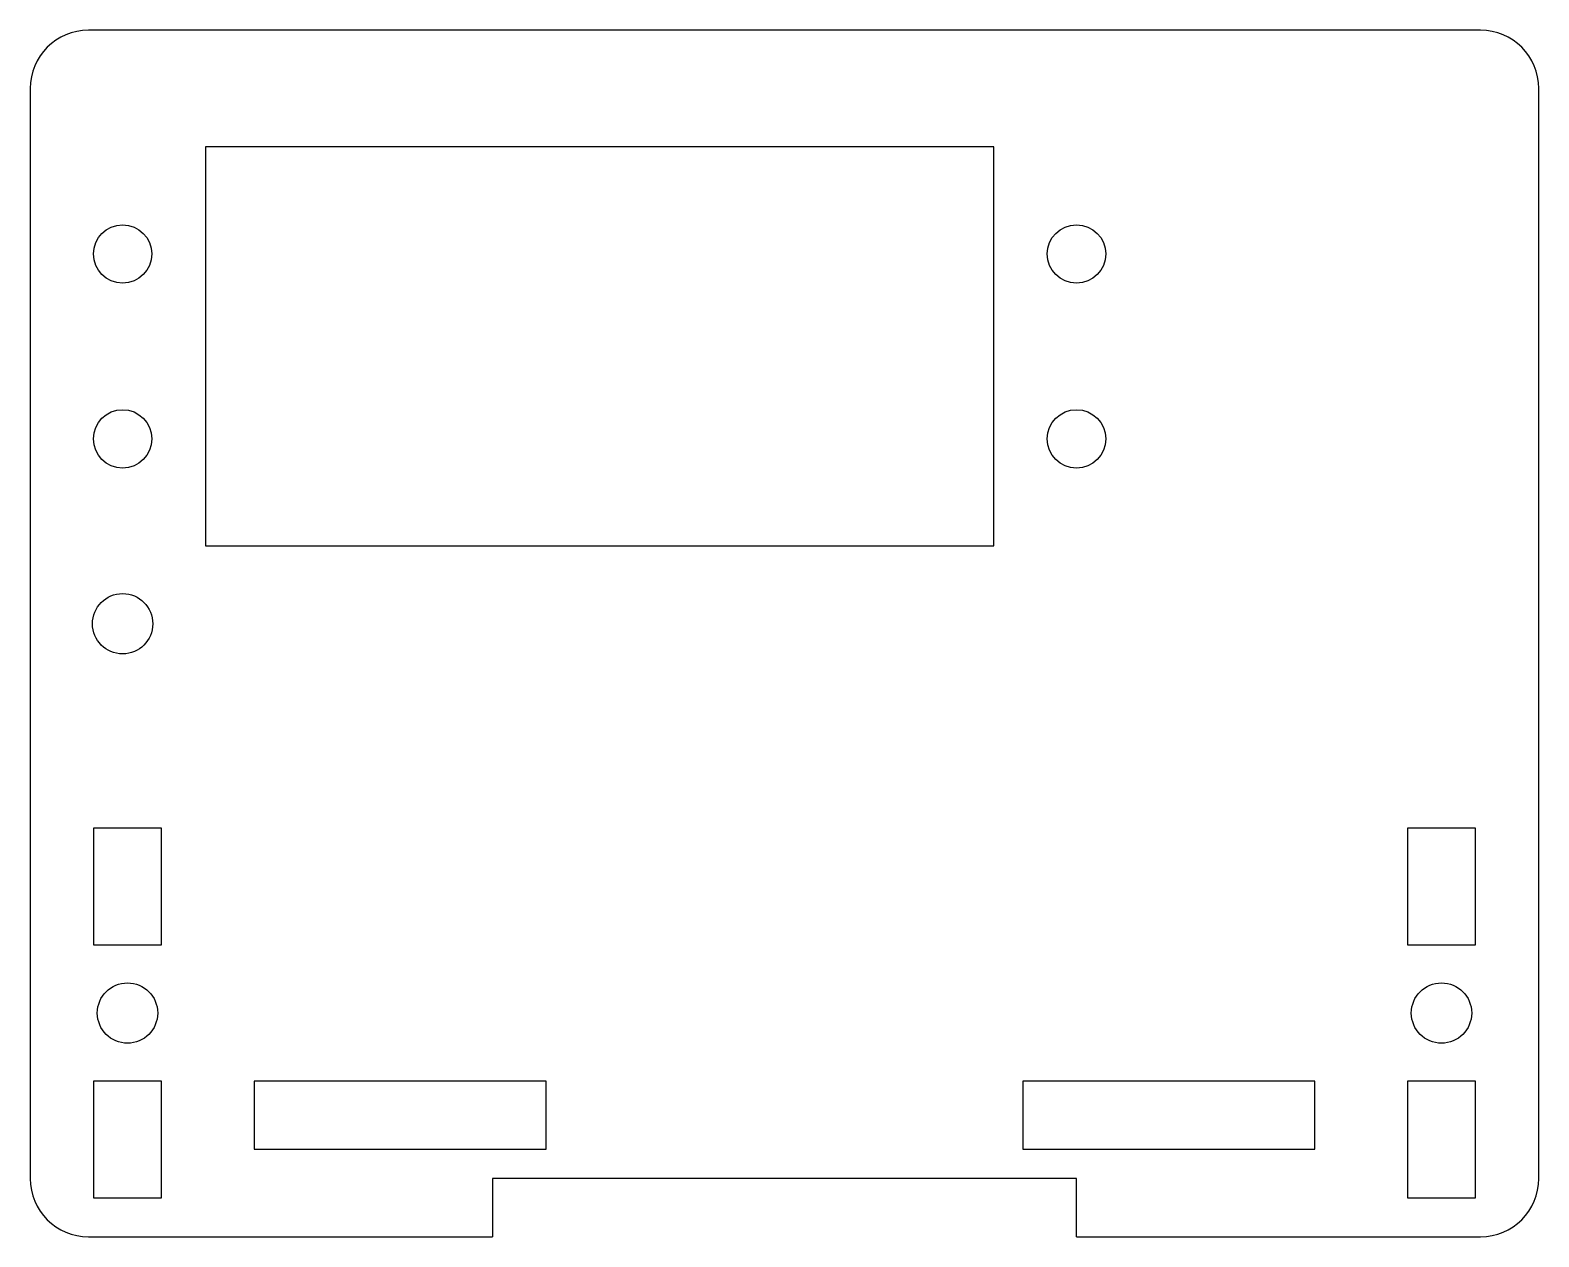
# Model space of a CAD drawing. Extents: x -38.8 to 38.8, y -31 to 31.
import ezdxf

# ---------------------------------------------------------------- set-up
doc = ezdxf.new("R2010")
doc.units = 0
doc.layers.get('0').update_dxf_attribs({"linetype": 'CONTINUOUS'})

msp = doc.modelspace()

# ---------------------------------------------------------------- linework, layer by layer
at = {"color": 7, "linetype": 'CONTINUOUS'}
for p, q in [((35.75, 31), (-35.75, 31)), ((-38.75, 28), (-38.75, -28)), ((38.75, -28), (38.75, 28)), ((-29.75, 25), (-29.75, 4.5)), ((10.75, 25), (-29.75, 25)), ((10.75, 4.5), (10.75, 25)), ((-29.75, 4.5), (10.75, 4.5)), ((-32, -10), (-35.5, -10)), ((-35.5, -10), (-35.5, -16)), ((-32, -16), (-32, -10)), ((32, -10), (32, -16)), ((35.5, -10), (32, -10)), ((35.5, -16), (35.5, -10)), ((-35.5, -16), (-32, -16)), ((32, -16), (35.5, -16)), ((-35.5, -23), (-35.5, -29)), ((-32, -23), (-35.5, -23)), ((-32, -29), (-32, -23)), ((-27.25, -23), (-27.25, -26.5)), ((-12.25, -23), (-27.25, -23)), ((-12.25, -26.5), (-12.25, -23)), ((12.25, -23), (12.25, -26.5)), ((27.25, -23), (12.25, -23)), ((27.25, -26.5), (27.25, -23)), ((35.5, -23), (32, -23)), ((32, -23), (32, -29)), ((35.5, -29), (35.5, -23)), ((-27.25, -26.5), (-12.25, -26.5)), ((12.25, -26.5), (27.25, -26.5)), ((15, -28), (-15, -28)), ((-15, -28), (-15, -31)), ((15, -31), (15, -28)), ((-35.5, -29), (-32, -29)), ((32, -29), (35.5, -29)), ((-35.75, -31), (-15, -31)), ((15, -31), (35.75, -31))]:
    msp.add_line(p, q, dxfattribs=at)
for centre, radius in [((-34, 19.5), 1.5), ((15, 19.5), 1.5), ((-34, 10), 1.5), ((15, 10), 1.5), ((-34, 0.5), 1.55), ((-33.75, -19.5), 1.55), ((33.75, -19.5), 1.55)]:
    msp.add_circle(centre, radius, dxfattribs=at)
for centre, start, end in [((-35.75, 28), 90, 180), ((35.75, 28), 0, 90), ((-35.75, -28), 180, 270), ((35.75, -28), 270, 0)]:
    msp.add_arc(centre, 3, start, end, dxfattribs=at)

doc.saveas('drawing.dxf')
